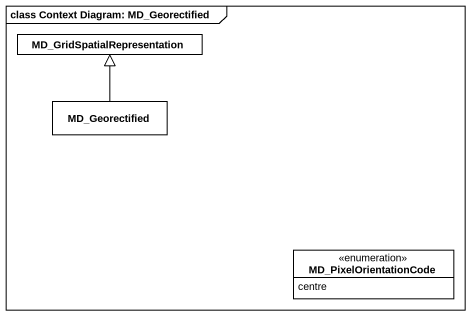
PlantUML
@startuml
mainframe class Context Diagram: MD_Georectified
hide circle
hide empty members
class MD_GridSpatialRepresentation #FFFFFF
class MD_Georectified #FFFFFF
enum MD_PixelOrientationCode #FFFFFF {
  centre
}
MD_Georectified -up-|> MD_GridSpatialRepresentation
@enduml
